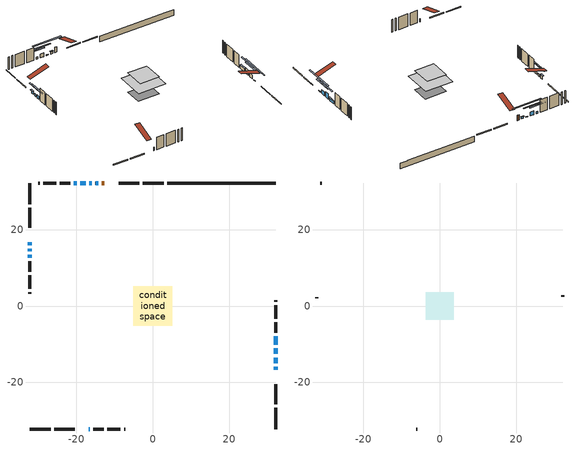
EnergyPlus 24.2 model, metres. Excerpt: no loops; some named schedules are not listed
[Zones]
conditioned space
 floor adiabatic (AdiabaticFloorConstruction): -5.17,-5.17 -5.17,5.17 5.17,5.17 5.17,-5.17 z2.69
 floor foundation (Slab1 construction): -4.02,-3.1 -4.02,3.1 4.02,3.1 4.02,-3.1 z-1.98
 wall outside (RimJoist1 construction): 2.86,32.24 -2.66,32.24 / -32.24,-32.24 -26.72,-32.24 / -32.24,32.24 -32.24,26.72 / 32.24,-32.24 32.24,-26.72 z0.25:0.55
 wall outside (RimJoist2 construction): -3.59,32.24 -8.92,32.24 / -25.79,-32.24 -20.45,-32.24 / -32.24,25.79 -32.24,20.45 / 32.24,-25.79 32.24,-20.45 z0.25:0.55
 wall outside (AdiabaticWallConstruction 1): -12.66,32.24 -13.39,32.24 z0.25:2.28
 wall outside (AdiabaticWallConstruction): -16.72,-32.24 -16.51,-32.24 / -32.24,16.72 -32.24,15.91 / -32.24,13.44 -32.24,12.62 / 32.24,-10.13 32.24,-7.89 z0.25:1.47; -14.32,32.24 -15.01,32.24 / -19.98,32.24 -20.66,32.24 z0.25:1.01; 32.24,-16.72 32.24,-15.96 / -15.93,32.24 -16.7,32.24 z0.25:0.51; 32.24,-15.03 32.24,-13.51 z0.25:1.77; 32.24,-12.58 32.24,-11.05 z0.25:2.33; -17.62,32.24 -19.05,32.24 z0.25:1.67; -32.24,14.98 -32.24,14.37 z0.25:1.17
 wall outside (Wall1 construction): -21.59,32.24 -24.32,32.24 / -15.59,-32.24 -12.86,-32.24 / -32.24,11.7 -32.24,8.97 / 32.24,-6.96 32.24,-4.23 z0.25:5.13
 wall outside (Wall2 construction): -25.25,32.24 -28.72,32.24 / -11.93,-32.24 -8.46,-32.24 / -32.24,8.04 -32.24,4.57 / 32.24,-3.3 32.24,0.17 z0.25:5.13
 wall outside (Wall3 construction): -29.65,32.24 -30.03,32.24 / -7.53,-32.24 -7.15,-32.24 / -32.24,3.64 -32.24,3.26 / 32.24,1.1 32.24,1.48 z0.25:5.13
 wall foundation (FoundationWall1 construction): 3.79,32.24,-1.98 3.79,32.24,0.25 29.4,32.24,0.25 29.4,32.24,0.11 32.24,32.24,0.11 32.24,32.24,-1.98
 window (WindowConstruction 9): -16.72,-32.24 -16.52,-32.24 z0.25:1.47
 window (WindowConstruction 7): -14.32,32.24 -15.01,32.24 z0.25:1.01
 window (WindowConstruction 8): -32.24,16.72 -32.24,15.91 z0.25:1.47
 window (WindowConstruction 10): 32.24,-16.72 32.24,-15.96 z0.25:0.5
 window (WindowConstruction 11): -15.94,32.24 -16.7,32.24 z0.25:0.5
 window (WindowConstruction): 32.24,-15.03 32.24,-13.51 z0.25:1.77
 window (WindowConstruction 1): 32.24,-12.58 32.24,-11.05 z0.25:2.33
 window (WindowConstruction 2): -17.62,32.24 -19.05,32.24 z0.25:1.67
 window (WindowConstruction 3): -19.98,32.24 -20.66,32.24 z0.25:1.01
 window (WindowConstruction 4): -32.24,14.98 -32.24,14.37 z0.25:1.16
 window (WindowConstruction 5): -32.24,13.44 -32.24,12.63 z0.25:1.47
 window (WindowConstruction 6): 32.24,-10.13 32.24,-7.89 z0.25:1.47
 door (Door): -12.66,32.24 -13.39,32.24 z0.25:2.28
 ceiling adiabatic (AdiabaticFloorConstruction): 5.17,-5.17 5.17,5.17 -5.17,5.17 -5.17,-5.17 z2.69
attic - vented
 floor to conditioned space (Floor1 construction Reversed): -3.65,-3.65 -3.65,3.65 3.65,3.65 3.65,-3.65 z5.13
 wall outside (Wall4 construction): -30.96,32.24 -31.31,32.24 / -6.22,-32.24 -5.87,-32.24 / -32.24,2.33 -32.24,1.98 / 32.24,2.41 32.24,2.76 z0.25:5.13
 roof outside (Roof1 construction): -11.73,32.24,5.13 -11.73,25.12,7.5 -9.85,25.12,7.5 -9.85,32.24,5.13; -17.65,-32.24,5.13 -17.65,-25.12,7.5 -19.53,-25.12,7.5 -19.53,-32.24,5.13; -32.24,17.65,5.13 -25.12,17.65,7.5 -25.12,19.53,7.5 -32.24,19.53,5.13; 32.24,-17.65,5.13 25.12,-17.65,7.5 25.12,-19.53,7.5 32.24,-19.53,5.13
shading: -15.21,32.24 -14.12,32.24 -14.12,32.65 -15.21,32.65 z1.21; -32.24,15.71 -32.24,16.92 -32.65,16.92 -32.65,15.71 z1.67; 32.24,-10.88 32.24,-21.8 32.65,-21.8 32.65,-10.88 z5.58; -21.78,32.24 -10.85,32.24 -10.85,32.65 -21.78,32.65 z5.58; 32.24,-10.87 32.24,-17.67 32.65,-17.67 32.65,-10.87 z4.41; 32.24,-8.42 32.24,-15.22 32.65,-15.22 32.65,-8.42 z4.97; -21.69,32.24 -14.99,32.24 -14.99,32.65 -21.69,32.65 z4.31; -23.3,32.24 -17.34,32.24 -17.34,32.65 -23.3,32.65 z3.65; -32.24,11.73 -32.24,17.62 -32.65,17.62 -32.65,11.73 z3.8; -32.24,9.99 -32.24,16.08 -32.65,16.08 -32.65,9.99 z4.11; 32.24,-7.69 32.24,-10.33 32.65,-10.33 32.65,-7.69 z1.67
[Building]
Building 1: Terrain=Suburbs
[Site:Location]
Toronto Intl AP_ON: Latitude {deg}=43.68; Longitude {deg}=-79.63; Time Zone {hr}=-5; Elevation {m}=173; Keep Site Location Information=Yes
[Site:GroundTemperature:Shallow]
4.59119, 2.66285, 2.50842, 3.42352, 7.09712, 10.7536, 13.9236, 15.9317, 16.1023, 14.4691, 11.3799, 7.83558
[Site:WaterMainsTemperature]
Calculation Method=Schedule; Temperature Schedule=mains temperature schedule
[Material] Roughness=Rough; Thermal Absorptance=0.9
Name | Thickness {m} | Conductivity {W/m-K} | Density {kg/m3} | Specific Heat {J/kg-K} | Solar Absorptance | Visible Absorptance
asphalt or fiberglass shingles | 0.00635 | 0.162714 | 1121.4 | 1465.45 | 0.84 | 0.84
ceiling loosefill ins | 0.0846667 | 0.0480833 | 16.02 | 1046.75 | 0.7 | 0.7
ceiling stud and cavity | 0.1397 | 0.422 | 65.682 | 1177.47 | 0.7 | 0.7
concrete 4.0 in. | 0.1016 | 1.803125 | 2242.8 | 837.4 | 0.7 | 0.7
concrete 8.0 in. | 0.2032 | 1.803125 | 2242.8 | 837.4 | 0.7 | 0.7
door material | 0.04445 | 0.327969 | 512.64 | 1214.23 | 0.7 | 0.7
exterior vertical ins | 0.00199794 | 0.029427 | 32.04 | 1214.23 | 0.7 | 0.7
floor covering | 0.0127 | 0.0433444 | 54.468 | 1339.84 | 0.6 | 0.6
floor rigid ins; wall rigid ins | 0.512978 | 0.029427 | 32.04 | 1214.23 | 0.7 | 0.7
floor stud and cavity | 0.1397 | 1.75129 | 37.0049 | 1207.88 | 0.7 | 0.7
furniture material conditioned space 1 | 0.1524 | 0.115458 | 640.8 | 1214.23 | 0.6 | 0.6
gypsum board | 0.0127 | 0.160291 | 801 | 837.4 | 0.6 | 0.6
gypsum board 1 | 0.0127 | 0.160291 | 801 | 837.4 | 0.7 | 0.7
osb sheathing 0.5 in. | 0.0127 | 0.115458 | 512.64 | 1214.23 | 0.7 | 0.7
osb sheathing 0.75 in. | 0.01905 | 0.115458 | 512.64 | 1214.23 | 0.7 | 0.7
osb sheathing 2.0 in. | 0.0508 | 0.115458 | 512.64 | 1214.23 | 0.7 | 0.7
rim joist stud and cavity | 0.0508 | 0.0451784 | 125.044 | 1163.47 | 0.6 | 0.6
rim joist stud and cavity 1 | 0.0508 | 0.0332534 | 125.044 | 1163.47 | 0.6 | 0.6
wall stud and cavity | 0.1397 | 0.0806284 | 139.0536 | 1170.24 | 0.7 | 0.7
wall stud and cavity 1 | 0.1397 | 0.0803833 | 139.0536 | 1170.24 | 0.7 | 0.7
wall stud and cavity 2 | 0.1397 | 0.12206 | 139.0536 | 1170.24 | 0.7 | 0.7
wall stud and cavity 3 | 0.0889 | 6.9971 | 50.32683 | 1063.81 | 0.6 | 0.6
wall stud and cavity 4 | 0.0889 | 0.380278 | 52.3479 | 1209.89 | 0.7 | 0.7
wall stud and cavity 5 | 0.0889 | 0.391764 | 83.0341 | 1211.67 | 0.7 | 0.7
wood siding | 0.0254 | 0.102417 | 544.68 | 1172.36 | 0.84 | 0.84
wood siding 1 | 0.00254 | 0.102417 | 544.68 | 1172.36 | 0.84 | 0.84
wood siding 2; wood siding 3; wood siding 4 | 0.0254 | 0.102417 | 544.68 | 1172.36 | 0.7 | 0.7
[WindowMaterial:SimpleGlazingSystem]
Name | U-Factor {W/m2-K} | Solar Heat Gain Coefficient
WindowMaterial | 2.39839 | 0.64
WindowMaterial 1 | 2.376243 | 0.65
WindowMaterial 2 | 2.410311 | 0.63
WindowMaterial 3 | 2.56418 | 0.57
WindowMaterial 4 | 2.56248 | 0.57
WindowMaterial 5 | 2.4881 | 0.6
WindowMaterial 6 | 2.44779 | 0.62
WindowMaterial 7 | 2.67661 | 0.51
WindowMaterial 8 | 5.408295 | 0.56
[Construction]
AdiabaticFloorConstruction: floor stud and cavity, floor rigid ins, osb sheathing 0.75 in., floor covering
AdiabaticWallConstruction: wood siding 3, wall rigid ins, wall stud and cavity 4, gypsum board
AdiabaticWallConstruction 1: wood siding 4, wall rigid ins, wall stud and cavity 4, gypsum board
Door: door material
Floor1 construction Reversed: gypsum board, ceiling stud and cavity, ceiling loosefill ins
FoundationWall1 construction: concrete 8.0 in., gypsum board 1
furniture construction conditioned space 1: furniture material conditioned space 1
PartitionWallConstruction: gypsum board, wall stud and cavity 5, gypsum board
RimJoist1 construction: wood siding 2, osb sheathing 2.0 in., rim joist stud and cavity
RimJoist2 construction: wood siding 2, osb sheathing 2.0 in., rim joist stud and cavity 1
Roof1 construction: asphalt or fiberglass shingles
Slab1 construction: concrete 4.0 in.
Wall1 construction: wood siding, osb sheathing 0.5 in., wall stud and cavity, gypsum board
Wall2 construction: wood siding, osb sheathing 0.5 in., wall stud and cavity 1, gypsum board
Wall3 construction: wood siding, osb sheathing 0.5 in., wall stud and cavity 2, gypsum board
Wall4 construction: wood siding 1, wall stud and cavity 3
WindowConstruction: WindowMaterial
WindowConstruction 1: WindowMaterial 1
WindowConstruction 10; WindowConstruction 11: WindowMaterial 8
WindowConstruction 2: WindowMaterial 2
WindowConstruction 3; WindowConstruction 7: WindowMaterial 3
WindowConstruction 4: WindowMaterial 4
WindowConstruction 5; WindowConstruction 8: WindowMaterial 5
WindowConstruction 6: WindowMaterial 6
WindowConstruction 9: WindowMaterial 7
[Zone] Multiplier=1; Part of Total Floor Area=Yes
Name | Volume {m3}
attic - vented | 20.5781
conditioned space | 395.4
[Space]
Name | Zone | Volume {m3}
attic - vented 1 | attic - vented | 20.5781
conditioned space 1 | conditioned space | 395.4
[ZoneInfiltration:EffectiveLeakageArea]
infil attic - vented 1: Zone or Space=attic - vented 1; Schedule=Always On Discrete; Effective Air Leakage Area {cm2}=2210.48; Stack Coefficient=0.000504136; Wind Coefficient=1.51703e-05
[ZoneMixing]
whole house fan mix: Zone or Space=attic - vented; Schedule=Always On Continuous; Design Flow Rate Calculation Method=Flow/Zone; Design Flow Rate {m3/s}=0; Source Zone or Space=conditioned space
[SurfaceProperty:ExposedFoundationPerimeter]
Slab1: Exposed Perimeter Calculation Method=TotalExposedPerimeter; Total Exposed Perimeter {m}=28.449
[InternalMass] Zone or ZoneList=conditioned space; Space or SpaceList=conditioned space 1
Name | Construction | Surface Area {m2}
furniture mass conditioned space 1 | furniture construction conditioned space 1 | 62.6162
partition wall mass | PartitionWallConstruction | 156.54
[Lights]
interior lighting: Zone or ZoneList or Space or SpaceList=conditioned space 1; Schedule=interior lighting schedule; Design Level Calculation Method=LightingLevel; Lighting Level {W}=343.2; Return Air Fraction=0; Fraction Radiant=0.6; Fraction Visible=0.2; Fraction Replaceable=1
[People]
occupants: Zone or ZoneList or Space or SpaceList=conditioned space 1; Number of People Schedule=occupants schedule; Number of People Calculation Method=People; Number of People=3; Fraction Radiant=0.314171; Sensible Heat Fraction=0.56303; Activity Level Schedule=occupants activity schedule; Carbon Dioxide Generation Rate {m3/s-W}=0; Enable ASHRAE 55 Comfort Warnings=No; Mean Radiant Temperature Calculation Type=EnclosureAveraged
[ElectricEquipment] Zone or ZoneList or Space or SpaceList=conditioned space 1; Design Level Calculation Method=EquipmentLevel
Name | Schedule | Design Level {W} | Fraction Latent | Fraction Radiant | Fraction Lost
clothes dryer | clothes dryer schedule | 140.772 | 0.015 | 0.081 | 0.85
clothes washer | clothes washer schedule | 32.1985 | 0.03 | 0.162 | 0.7
cooking range | cooking range schedule | 215.147 | 0.08 | 0.432 | 0.2
dishwasher | dishwasher schedule | 66.8632 | 0.3 | 0.18 | 0.4
fridge | fridge schedule | 72.9452 | 0 | 0.6 | 0
mech vent bath fan 0 | mech vent bath fan 0 schedule | 43 | 0 | 0 | 1
mech vent house fan | mech vent house fan schedule | 0 | 0 | 0 | 1
mech vent house fan cfis | mech vent house fan cfis schedule | 0 | 0 | 0 | 0
mech vent range fan 0 | mech vent range fan 0 schedule | 43 | 0 | 0 | 1
misc plug loads | misc plug loads schedule | 494.7 | 0.045 | 0.513 | 0.1
whole house fan | Always On Discrete | 0 | 0 | 0 | 1
[OtherEquipment] Zone or ZoneList or Space or SpaceList=conditioned space 1; Design Level Calculation Method=EquipmentLevel
Name | Fuel Type | Schedule | Design Level {W} | Fraction Latent | Fraction Radiant | Fraction Lost
clothes dryer 1 | Electricity | clothes dryer schedule | 0 | 0.015 | 0.081 | 0.85
cooking range 1 | Electricity | cooking range schedule | 0 | 0.08 | 0.432 | 0.2
general water use latent | None | general water use schedule | 62.594 | 1 | 0 | 0
general water use sensible | None | general water use schedule | -61.6891 | 0 | 0.6 | 0
mech vent house fan latent load | None | Always On Discrete | 0 | 1 | 0 | 0
mech vent house fan sensible load | None | Always On Discrete | 0 | 0 | 0 | 0
water heater energy adjustment1 | NaturalGas | Always On Discrete | 0.01 | 0 | 0 | 1
[ZoneInfiltration:DesignFlowRate] Zone or ZoneList or Space or SpaceList=conditioned space 1; Schedule=Always On Discrete; Design Flow Rate Calculation Method=Flow/Zone; Design Flow Rate {m3/s}=0
infil flow; natural vent flow; whole house fan flow
[Foundation:Kiva]
Foundation Kiva 1: Initial Indoor Air Temperature {C}=18; Wall Height Above Grade {m}=0.249997; Wall Depth Below Slab {m}=0.2032; Custom Block Material Name 1=exterior vertical ins; Custom Block Depth 1 {m}=2.23001; Custom Block X Position 1 {m}=0.2159; Custom Block Z Position 1 {m}=0
[Foundation:Kiva:Settings]
Soil Conductivity {W/m-K}=0.849921; Soil Density {kg/m3}=1842.3; Soil Specific Heat {J/kg-K}=418.7; Ground Solar Absorptivity=0.9; Ground Thermal Absorptivity=0.9; Ground Surface Roughness {m}=0.03; Far-Field Width {m}=40; Deep-Ground Boundary Condition=ZeroFlux; Deep-Ground Depth {m}=40; Minimum Cell Dimension {m}=0.2; Maximum Cell Growth Coefficient=3; Simulation Timestep=Timestep
[Exterior:Lights]
exterior lighting: Schedule=exterior lighting schedule; Design Level {W}=75.6
[Schedule:Constant]
Name | Hourly Value
Always On Continuous; mech vent house fan schedule; mech vent house fan cfis schedule; Always On Discrete | 1
occupants activity schedule | 117.228
fridge schedule | 0
[Schedule:Week:Daily]
interior lighting schedule Week Rule - Jan1-Jan27: interior lighting schedule day, interior lighting schedule day, interior lighting schedule day, interior lighting schedule day, interior lighting schedule day, interior lighting schedule day, interior lighting schedule day, interior lighting schedule default day, interior lighting schedule default day, interior lighting schedule default day, interior lighting schedule default day, interior lighting schedule default day
interior lighting schedule Week Rule - Jan28-Feb3: interior lighting schedule day, interior lighting schedule day, interior lighting schedule day, interior lighting schedule day, interior lighting schedule day 1, interior lighting schedule day 1, interior lighting schedule day 1, interior lighting schedule default day, interior lighting schedule default day, interior lighting schedule default day, interior lighting schedule default day, interior lighting schedule default day
interior lighting schedule Week Rule - Feb4-Feb24: interior lighting schedule day 1, interior lighting schedule day 1, interior lighting schedule day 1, interior lighting schedule day 1, interior lighting schedule day 1, interior lighting schedule day 1, interior lighting schedule day 1, interior lighting schedule default day, interior lighting schedule default day, interior lighting schedule default day, interior lighting schedule default day, interior lighting schedule default day
interior lighting schedule Week Rule - Feb25-Mar3: interior lighting schedule day 1, interior lighting schedule day 1, interior lighting schedule day 1, interior lighting schedule day 1, interior lighting schedule day 2, interior lighting schedule day 2, interior lighting schedule day 2, interior lighting schedule default day, interior lighting schedule default day, interior lighting schedule default day, interior lighting schedule default day, interior lighting schedule default day
interior lighting schedule Week Rule - Mar4-Mar31: interior lighting schedule day 2, interior lighting schedule day 2, interior lighting schedule day 2, interior lighting schedule day 2, interior lighting schedule day 2, interior lighting schedule day 2, interior lighting schedule day 2, interior lighting schedule default day, interior lighting schedule default day, interior lighting schedule default day, interior lighting schedule default day, interior lighting schedule default day
interior lighting schedule Week Rule - Apr1-Apr28: interior lighting schedule day 3, interior lighting schedule day 3, interior lighting schedule day 3, interior lighting schedule day 3, interior lighting schedule day 3, interior lighting schedule day 3, interior lighting schedule day 3, interior lighting schedule default day, interior lighting schedule default day, interior lighting schedule default day, interior lighting schedule default day, interior lighting schedule default day
interior lighting schedule Week Rule - Apr29-May5: interior lighting schedule day 3, interior lighting schedule day 3, interior lighting schedule day 4, interior lighting schedule day 4, interior lighting schedule day 4, interior lighting schedule day 4, interior lighting schedule day 4, interior lighting schedule default day, interior lighting schedule default day, interior lighting schedule default day, interior lighting schedule default day, interior lighting schedule default day
interior lighting schedule Week Rule - May6-May26: interior lighting schedule day 4, interior lighting schedule day 4, interior lighting schedule day 4, interior lighting schedule day 4, interior lighting schedule day 4, interior lighting schedule day 4, interior lighting schedule day 4, interior lighting schedule default day, interior lighting schedule default day, interior lighting schedule default day, interior lighting schedule default day, interior lighting schedule default day
interior lighting schedule Week Rule - May27-Jun2: interior lighting schedule day 4, interior lighting schedule day 4, interior lighting schedule day 4, interior lighting schedule day 4, interior lighting schedule day 4, interior lighting schedule day 5, interior lighting schedule day 5, interior lighting schedule default day, interior lighting schedule default day, interior lighting schedule default day, interior lighting schedule default day, interior lighting schedule default day
interior lighting schedule Week Rule - Jun3-Jun30: interior lighting schedule day 5, interior lighting schedule day 5, interior lighting schedule day 5, interior lighting schedule day 5, interior lighting schedule day 5, interior lighting schedule day 5, interior lighting schedule day 5, interior lighting schedule default day, interior lighting schedule default day, interior lighting schedule default day, interior lighting schedule default day, interior lighting schedule default day
interior lighting schedule Week Rule - Jul1-Jul28: interior lighting schedule day 6, interior lighting schedule day 6, interior lighting schedule day 6, interior lighting schedule day 6, interior lighting schedule day 6, interior lighting schedule day 6, interior lighting schedule day 6, interior lighting schedule default day, interior lighting schedule default day, interior lighting schedule default day, interior lighting schedule default day, interior lighting schedule default day
interior lighting schedule Week Rule - Jul29-Aug4: interior lighting schedule day 6, interior lighting schedule day 6, interior lighting schedule day 6, interior lighting schedule day 7, interior lighting schedule day 7, interior lighting schedule day 7, interior lighting schedule day 7, interior lighting schedule default day, interior lighting schedule default day, interior lighting schedule default day, interior lighting schedule default day, interior lighting schedule default day
interior lighting schedule Week Rule - Aug5-Aug25: interior lighting schedule day 7, interior lighting schedule day 7, interior lighting schedule day 7, interior lighting schedule day 7, interior lighting schedule day 7, interior lighting schedule day 7, interior lighting schedule day 7, interior lighting schedule default day, interior lighting schedule default day, interior lighting schedule default day, interior lighting schedule default day, interior lighting schedule default day
interior lighting schedule Week Rule - Aug26-Sep1: interior lighting schedule day 7, interior lighting schedule day 7, interior lighting schedule day 7, interior lighting schedule day 7, interior lighting schedule day 7, interior lighting schedule day 7, interior lighting schedule day 8, interior lighting schedule default day, interior lighting schedule default day, interior lighting schedule default day, interior lighting schedule default day, interior lighting schedule default day
interior lighting schedule Week Rule - Sep2-Sep29: interior lighting schedule day 8, interior lighting schedule day 8, interior lighting schedule day 8, interior lighting schedule day 8, interior lighting schedule day 8, interior lighting schedule day 8, interior lighting schedule day 8, interior lighting schedule default day, interior lighting schedule default day, interior lighting schedule default day, interior lighting schedule default day, interior lighting schedule default day
interior lighting schedule Week Rule - Sep30-Oct6: interior lighting schedule day 8, interior lighting schedule day 9, interior lighting schedule day 9, interior lighting schedule day 9, interior lighting schedule day 9, interior lighting schedule day 9, interior lighting schedule day 9, interior lighting schedule default day, interior lighting schedule default day, interior lighting schedule default day, interior lighting schedule default day, interior lighting schedule default day
interior lighting schedule Week Rule - Oct7-Oct27: interior lighting schedule day 9, interior lighting schedule day 9, interior lighting schedule day 9, interior lighting schedule day 9, interior lighting schedule day 9, interior lighting schedule day 9, interior lighting schedule day 9, interior lighting schedule default day, interior lighting schedule default day, interior lighting schedule default day, interior lighting schedule default day, interior lighting schedule default day
interior lighting schedule Week Rule - Oct28-Nov3: interior lighting schedule day 9, interior lighting schedule day 9, interior lighting schedule day 9, interior lighting schedule day 9, interior lighting schedule day 10, interior lighting schedule day 10, interior lighting schedule day 10, interior lighting schedule default day, interior lighting schedule default day, interior lighting schedule default day, interior lighting schedule default day, interior lighting schedule default day
interior lighting schedule Week Rule - Nov4-Nov24: interior lighting schedule day 10, interior lighting schedule day 10, interior lighting schedule day 10, interior lighting schedule day 10, interior lighting schedule day 10, interior lighting schedule day 10, interior lighting schedule day 10, interior lighting schedule default day, interior lighting schedule default day, interior lighting schedule default day, interior lighting schedule default day, interior lighting schedule default day
interior lighting schedule Week Rule - Nov25-Dec1: interior lighting schedule day 10, interior lighting schedule day 10, interior lighting schedule day 10, interior lighting schedule day 10, interior lighting schedule day 10, interior lighting schedule day 10, interior lighting schedule day 11, interior lighting schedule default day, interior lighting schedule default day, interior lighting schedule default day, interior lighting schedule default day, interior lighting schedule default day
interior lighting schedule Week Rule - Dec2-Dec31: interior lighting schedule day 11, interior lighting schedule day 11, interior lighting schedule day 11, interior lighting schedule day 11, interior lighting schedule day 11, interior lighting schedule day 11, interior lighting schedule day 11, interior lighting schedule default day, interior lighting schedule default day, interior lighting schedule default day, interior lighting schedule default day, interior lighting schedule default day
occupants schedule Week Rule - Jan1-Dec31: occupants schedule day, occupants schedule day, occupants schedule day, occupants schedule day, occupants schedule day, occupants schedule day, occupants schedule day, occupants schedule default day, occupants schedule default day, occupants schedule default day, occupants schedule default day, occupants schedule default day
clothes dryer schedule Week Rule - Jan1-Dec31: clothes dryer schedule day, clothes dryer schedule day, clothes dryer schedule day, clothes dryer schedule day, clothes dryer schedule day, clothes dryer schedule day, clothes dryer schedule day, clothes dryer schedule default day, clothes dryer schedule default day, clothes dryer schedule default day, clothes dryer schedule default day, clothes dryer schedule default day
clothes washer schedule Week Rule - Jan1-Dec31: clothes washer schedule day, clothes washer schedule day, clothes washer schedule day, clothes washer schedule day, clothes washer schedule day, clothes washer schedule day, clothes washer schedule day, clothes washer schedule default day, clothes washer schedule default day, clothes washer schedule default day, clothes washer schedule default day, clothes washer schedule default day
cooking range schedule Week Rule - Jan1-Dec31: cooking range schedule day, cooking range schedule day, cooking range schedule day, cooking range schedule day, cooking range schedule day, cooking range schedule day, cooking range schedule day, cooking range schedule default day, cooking range schedule default day, cooking range schedule default day, cooking range schedule default day, cooking range schedule default day
dishwasher schedule Week Rule - Jan1-Dec31: dishwasher schedule day, dishwasher schedule day, dishwasher schedule day, dishwasher schedule day, dishwasher schedule day, dishwasher schedule day, dishwasher schedule day, dishwasher schedule default day, dishwasher schedule default day, dishwasher schedule default day, dishwasher schedule default day, dishwasher schedule default day
mech vent bath fan 0 schedule Week Rule - Jan1-Dec31: mech vent bath fan 0 schedule day, mech vent bath fan 0 schedule day, mech vent bath fan 0 schedule day, mech vent bath fan 0 schedule day, mech vent bath fan 0 schedule day, mech vent bath fan 0 schedule day, mech vent bath fan 0 schedule day, mech vent bath fan 0 schedule default day, mech vent bath fan 0 schedule default day, mech vent bath fan 0 schedule default day, mech vent bath fan 0 schedule default day, mech vent bath fan 0 schedule default day
mech vent range fan 0 schedule Week Rule - Jan1-Dec31: mech vent range fan 0 schedule day, mech vent range fan 0 schedule day, mech vent range fan 0 schedule day, mech vent range fan 0 schedule day, mech vent range fan 0 schedule day, mech vent range fan 0 schedule day, mech vent range fan 0 schedule day, mech vent range fan 0 schedule default day, mech vent range fan 0 schedule default day, mech vent range fan 0 schedule default day, mech vent range fan 0 schedule default day, mech vent range fan 0 schedule default day
misc plug loads schedule Week Rule - Jan1-Dec31: misc plug loads schedule day, misc plug loads schedule day, misc plug loads schedule day, misc plug loads schedule day, misc plug loads schedule day, misc plug loads schedule day, misc plug loads schedule day, misc plug loads schedule default day, misc plug loads schedule default day, misc plug loads schedule default day, misc plug loads schedule default day, misc plug loads schedule default day
general water use schedule Week Rule - Jan1-Dec31: general water use schedule day, general water use schedule day, general water use schedule day, general water use schedule day, general water use schedule day, general water use schedule day, general water use schedule day, general water use schedule default day, general water use schedule default day, general water use schedule default day, general water use schedule default day, general water use schedule default day
exterior lighting schedule Week Rule - Jan1-Jan27: exterior lighting schedule day, exterior lighting schedule day, exterior lighting schedule day, exterior lighting schedule day, exterior lighting schedule day, exterior lighting schedule day, exterior lighting schedule day, exterior lighting schedule default day, exterior lighting schedule default day, exterior lighting schedule default day, exterior lighting schedule default day, exterior lighting schedule default day
exterior lighting schedule Week Rule - Jan28-Feb3: exterior lighting schedule day, exterior lighting schedule day, exterior lighting schedule day, exterior lighting schedule day, exterior lighting schedule day 1, exterior lighting schedule day 1, exterior lighting schedule day 1, exterior lighting schedule default day, exterior lighting schedule default day, exterior lighting schedule default day, exterior lighting schedule default day, exterior lighting schedule default day
exterior lighting schedule Week Rule - Feb4-Feb24: exterior lighting schedule day 1, exterior lighting schedule day 1, exterior lighting schedule day 1, exterior lighting schedule day 1, exterior lighting schedule day 1, exterior lighting schedule day 1, exterior lighting schedule day 1, exterior lighting schedule default day, exterior lighting schedule default day, exterior lighting schedule default day, exterior lighting schedule default day, exterior lighting schedule default day
exterior lighting schedule Week Rule - Feb25-Mar3: exterior lighting schedule day 1, exterior lighting schedule day 1, exterior lighting schedule day 1, exterior lighting schedule day 1, exterior lighting schedule day 2, exterior lighting schedule day 2, exterior lighting schedule day 2, exterior lighting schedule default day, exterior lighting schedule default day, exterior lighting schedule default day, exterior lighting schedule default day, exterior lighting schedule default day
exterior lighting schedule Week Rule - Mar4-Mar31: exterior lighting schedule day 2, exterior lighting schedule day 2, exterior lighting schedule day 2, exterior lighting schedule day 2, exterior lighting schedule day 2, exterior lighting schedule day 2, exterior lighting schedule day 2, exterior lighting schedule default day, exterior lighting schedule default day, exterior lighting schedule default day, exterior lighting schedule default day, exterior lighting schedule default day
exterior lighting schedule Week Rule - Apr1-Apr28: exterior lighting schedule day 3, exterior lighting schedule day 3, exterior lighting schedule day 3, exterior lighting schedule day 3, exterior lighting schedule day 3, exterior lighting schedule day 3, exterior lighting schedule day 3, exterior lighting schedule default day, exterior lighting schedule default day, exterior lighting schedule default day, exterior lighting schedule default day, exterior lighting schedule default day
exterior lighting schedule Week Rule - Apr29-May5: exterior lighting schedule day 3, exterior lighting schedule day 3, exterior lighting schedule day 4, exterior lighting schedule day 4, exterior lighting schedule day 4, exterior lighting schedule day 4, exterior lighting schedule day 4, exterior lighting schedule default day, exterior lighting schedule default day, exterior lighting schedule default day, exterior lighting schedule default day, exterior lighting schedule default day
exterior lighting schedule Week Rule - May6-May26: exterior lighting schedule day 4, exterior lighting schedule day 4, exterior lighting schedule day 4, exterior lighting schedule day 4, exterior lighting schedule day 4, exterior lighting schedule day 4, exterior lighting schedule day 4, exterior lighting schedule default day, exterior lighting schedule default day, exterior lighting schedule default day, exterior lighting schedule default day, exterior lighting schedule default day
exterior lighting schedule Week Rule - May27-Jun2: exterior lighting schedule day 4, exterior lighting schedule day 4, exterior lighting schedule day 4, exterior lighting schedule day 4, exterior lighting schedule day 4, exterior lighting schedule day 5, exterior lighting schedule day 5, exterior lighting schedule default day, exterior lighting schedule default day, exterior lighting schedule default day, exterior lighting schedule default day, exterior lighting schedule default day
exterior lighting schedule Week Rule - Jun3-Jun30: exterior lighting schedule day 5, exterior lighting schedule day 5, exterior lighting schedule day 5, exterior lighting schedule day 5, exterior lighting schedule day 5, exterior lighting schedule day 5, exterior lighting schedule day 5, exterior lighting schedule default day, exterior lighting schedule default day, exterior lighting schedule default day, exterior lighting schedule default day, exterior lighting schedule default day
exterior lighting schedule Week Rule - Jul1-Jul28: exterior lighting schedule day 6, exterior lighting schedule day 6, exterior lighting schedule day 6, exterior lighting schedule day 6, exterior lighting schedule day 6, exterior lighting schedule day 6, exterior lighting schedule day 6, exterior lighting schedule default day, exterior lighting schedule default day, exterior lighting schedule default day, exterior lighting schedule default day, exterior lighting schedule default day
exterior lighting schedule Week Rule - Jul29-Aug4: exterior lighting schedule day 6, exterior lighting schedule day 6, exterior lighting schedule day 6, exterior lighting schedule day 7, exterior lighting schedule day 7, exterior lighting schedule day 7, exterior lighting schedule day 7, exterior lighting schedule default day, exterior lighting schedule default day, exterior lighting schedule default day, exterior lighting schedule default day, exterior lighting schedule default day
exterior lighting schedule Week Rule - Aug5-Aug25: exterior lighting schedule day 7, exterior lighting schedule day 7, exterior lighting schedule day 7, exterior lighting schedule day 7, exterior lighting schedule day 7, exterior lighting schedule day 7, exterior lighting schedule day 7, exterior lighting schedule default day, exterior lighting schedule default day, exterior lighting schedule default day, exterior lighting schedule default day, exterior lighting schedule default day
exterior lighting schedule Week Rule - Aug26-Sep1: exterior lighting schedule day 7, exterior lighting schedule day 7, exterior lighting schedule day 7, exterior lighting schedule day 7, exterior lighting schedule day 7, exterior lighting schedule day 7, exterior lighting schedule day 8, exterior lighting schedule default day, exterior lighting schedule default day, exterior lighting schedule default day, exterior lighting schedule default day, exterior lighting schedule default day
exterior lighting schedule Week Rule - Sep2-Sep29: exterior lighting schedule day 8, exterior lighting schedule day 8, exterior lighting schedule day 8, exterior lighting schedule day 8, exterior lighting schedule day 8, exterior lighting schedule day 8, exterior lighting schedule day 8, exterior lighting schedule default day, exterior lighting schedule default day, exterior lighting schedule default day, exterior lighting schedule default day, exterior lighting schedule default day
exterior lighting schedule Week Rule - Sep30-Oct6: exterior lighting schedule day 8, exterior lighting schedule day 9, exterior lighting schedule day 9, exterior lighting schedule day 9, exterior lighting schedule day 9, exterior lighting schedule day 9, exterior lighting schedule day 9, exterior lighting schedule default day, exterior lighting schedule default day, exterior lighting schedule default day, exterior lighting schedule default day, exterior lighting schedule default day
exterior lighting schedule Week Rule - Oct7-Oct27: exterior lighting schedule day 9, exterior lighting schedule day 9, exterior lighting schedule day 9, exterior lighting schedule day 9, exterior lighting schedule day 9, exterior lighting schedule day 9, exterior lighting schedule day 9, exterior lighting schedule default day, exterior lighting schedule default day, exterior lighting schedule default day, exterior lighting schedule default day, exterior lighting schedule default day
exterior lighting schedule Week Rule - Oct28-Nov3: exterior lighting schedule day 9, exterior lighting schedule day 9, exterior lighting schedule day 9, exterior lighting schedule day 9, exterior lighting schedule day 10, exterior lighting schedule day 10, exterior lighting schedule day 10, exterior lighting schedule default day, exterior lighting schedule default day, exterior lighting schedule default day, exterior lighting schedule default day, exterior lighting schedule default day
[Schedule:Year]
interior lighting schedule: interior lighting schedule Week Rule - Jan1-Jan27, 1, 1, 1, 27, interior lighting schedule Week Rule - Jan28-Feb3, 1, 28, 2, 3, interior lighting schedule Week Rule - Feb4-Feb24, 2, 4, 2, 24, interior lighting schedule Week Rule - Feb25-Mar3, 2, 25, 3, 3, interior lighting schedule Week Rule - Mar4-Mar31, 3, 4, 3, 31, interior lighting schedule Week Rule - Apr1-Apr28, 4, 1, 4, 28, interior lighting schedule Week Rule - Apr29-May5, 4, 29, 5, 5, interior lighting schedule Week Rule - May6-May26, 5, 6, 5, 26, interior lighting schedule Week Rule - May27-Jun2, 5, 27, 6, 2, interior lighting schedule Week Rule - Jun3-Jun30, 6, 3, 6, 30, interior lighting schedule Week Rule - Jul1-Jul28, 7, 1, 7, 28, interior lighting schedule Week Rule - Jul29-Aug4, 7, 29, 8, 4, interior lighting schedule Week Rule - Aug5-Aug25, 8, 5, 8, 25, interior lighting schedule Week Rule - Aug26-Sep1, 8, 26, 9, 1, interior lighting schedule Week Rule - Sep2-Sep29, 9, 2, 9, 29, interior lighting schedule Week Rule - Sep30-Oct6, 9, 30, 10, 6, interior lighting schedule Week Rule - Oct7-Oct27, 10, 7, 10, 27, interior lighting schedule Week Rule - Oct28-Nov3, 10, 28, 11, 3, interior lighting schedule Week Rule - Nov4-Nov24, 11, 4, 11, 24, interior lighting schedule Week Rule - Nov25-Dec1, 11, 25, 12, 1, interior lighting schedule Week Rule - Dec2-Dec31, 12, 2, 12, 31
occupants schedule: occupants schedule Week Rule - Jan1-Dec31, 1, 1, 12, 31
clothes dryer schedule: clothes dryer schedule Week Rule - Jan1-Dec31, 1, 1, 12, 31
clothes washer schedule: clothes washer schedule Week Rule - Jan1-Dec31, 1, 1, 12, 31
cooking range schedule: cooking range schedule Week Rule - Jan1-Dec31, 1, 1, 12, 31
dishwasher schedule: dishwasher schedule Week Rule - Jan1-Dec31, 1, 1, 12, 31
mech vent bath fan 0 schedule: mech vent bath fan 0 schedule Week Rule - Jan1-Dec31, 1, 1, 12, 31
mech vent range fan 0 schedule: mech vent range fan 0 schedule Week Rule - Jan1-Dec31, 1, 1, 12, 31
misc plug loads schedule: misc plug loads schedule Week Rule - Jan1-Dec31, 1, 1, 12, 31
general water use schedule: general water use schedule Week Rule - Jan1-Dec31, 1, 1, 12, 31
exterior lighting schedule: exterior lighting schedule Week Rule - Jan1-Jan27, 1, 1, 1, 27, exterior lighting schedule Week Rule - Jan28-Feb3, 1, 28, 2, 3, exterior lighting schedule Week Rule - Feb4-Feb24, 2, 4, 2, 24, exterior lighting schedule Week Rule - Feb25-Mar3, 2, 25, 3, 3, exterior lighting schedule Week Rule - Mar4-Mar31, 3, 4, 3, 31, exterior lighting schedule Week Rule - Apr1-Apr28, 4, 1, 4, 28, exterior lighting schedule Week Rule - Apr29-May5, 4, 29, 5, 5, exterior lighting schedule Week Rule - May6-May26, 5, 6, 5, 26, exterior lighting schedule Week Rule - May27-Jun2, 5, 27, 6, 2, exterior lighting schedule Week Rule - Jun3-Jun30, 6, 3, 6, 30, exterior lighting schedule Week Rule - Jul1-Jul28, 7, 1, 7, 28, exterior lighting schedule Week Rule - Jul29-Aug4, 7, 29, 8, 4, exterior lighting schedule Week Rule - Aug5-Aug25, 8, 5, 8, 25, exterior lighting schedule Week Rule - Aug26-Sep1, 8, 26, 9, 1, exterior lighting schedule Week Rule - Sep2-Sep29, 9, 2, 9, 29, exterior lighting schedule Week Rule - Sep30-Oct6, 9, 30, 10, 6, exterior lighting schedule Week Rule - Oct7-Oct27, 10, 7, 10, 27, exterior lighting schedule Week Rule - Oct28-Nov3, 10, 28, 11, 3, exterior lighting schedule Week Rule - Nov4-Nov24, 11, 4, 11, 24, exterior lighting schedule Week Rule - Nov25-Dec1, 11, 25, 12, 1, exterior lighting schedule Week Rule - Dec2-Dec31, 12, 2, 12, 31
[Schedule:Compact]
mains temperature schedule: Through: 01/01, For: AllDays, Until: 24:00, 8.43722, Through: 01/02, For: AllDays, Until: 24:00, 8.37111, Through: 01/03, For: AllDays, Until: 24:00, 8.30611, Through: 01/04, For: AllDays, Until: 24:00, 8.24222, Through: 01/05, For: AllDays, Until: 24:00, 8.17944, Through: 01/06, For: AllDays, Until: 24:00, 8.11833, Through: 01/07, For: AllDays, Until: 24:00, 8.05833, Through: 01/08, For: AllDays, Until: 24:00, 7.99944, Through: 01/09, For: AllDays, Until: 24:00, 7.94222, Through: 01/10, For: AllDays, Until: 24:00, 7.88611, Through: 01/11, For: AllDays, Until: 24:00, 7.83167, Through: 01/12, For: AllDays, Until: 24:00, 7.77833, Through: 01/13, For: AllDays, Until: 24:00, 7.72611, Through: 01/14, For: AllDays, Until: 24:00, 7.67556, Through: 01/15, For: AllDays, Until: 24:00, 7.62667, Through: 01/16, For: AllDays, Until: 24:00, 7.57889, Through: 01/17, For: AllDays, Until: 24:00, 7.53278, Through: 01/18, For: AllDays, Until: 24:00, 7.48778, Through: 01/19, For: AllDays, Until: 24:00, 7.44444, Through: 01/20, For: AllDays, Until: 24:00, 7.40278, Through: 01/21, For: AllDays, Until: 24:00, 7.36278, Through: 01/22, For: AllDays, Until: 24:00, 7.32389, Through: 01/23, For: AllDays, Until: 24:00, 7.28667, Through: 01/24, For: AllDays, Until: 24:00, 7.25056, Through: 01/25, For: AllDays, Until: 24:00, 7.21667, Through: 01/26, For: AllDays, Until: 24:00, 7.18389, Through: 01/27, For: AllDays, Until: 24:00, 7.15278, Through: 01/28, For: AllDays, Until: 24:00, 7.12333, Through: 01/29, For: AllDays, Until: 24:00, 7.09556, Through: 01/30, For: AllDays, Until: 24:00, 7.06944, Through: 01/31, For: AllDays, Until: 24:00, 7.04444, Through: 02/01, For: AllDays, Until: 24:00, 7.02167, Through: 02/02, For: AllDays, Until: 24:00, 7, Through: 02/03, For: AllDays, Until: 24:00, 6.98, Through: 02/04, For: AllDays, Until: 24:00, 6.96222, Through: 02/05, For: AllDays, Until: 24:00, 6.94556, Through: 02/06, For: AllDays, Until: 24:00, 6.93056, Through: 02/07, For: AllDays, Until: 24:00, 6.91722, Through: 02/08, For: AllDays, Until: 24:00, 6.90556, Through: 02/09, For: AllDays, Until: 24:00, 6.89556, Through: 02/10, For: AllDays, Until: 24:00, 6.88722, Through: 02/11, For: AllDays, Until: 24:00, 6.88056, Through: 02/12, For: AllDays, Until: 24:00, 6.875, Through: 02/13, For: AllDays, Until: 24:00, 6.87167, Through: 02/14, For: AllDays, Until: 24:00, 6.87, Through: 02/15, For: AllDays, Until: 24:00, 6.87, Through: 02/16, For: AllDays, Until: 24:00, 6.87167, Through: 02/17, For: AllDays, Until: 24:00, 6.875, Through: 02/18, For: AllDays, Until: 24:00, 6.88, Through: 02/19, For: AllDays, Until: 24:00, 6.88611, Through: 02/20, For: AllDays, Until: 24:00, 6.89444, Through: 02/21, For: AllDays, Until: 24:00, 6.90444, Through: 02/22, For: AllDays, Until: 24:00, 6.91611, Through: 02/23, For: AllDays, Until: 24:00, 6.92889, Through: 02/24, For: AllDays, Until: 24:00, 6.94389, Through: 02/25, For: AllDays, Until: 24:00, 6.96056, Through: 02/26, For: AllDays, Until: 24:00, 6.97833, Through: 02/27, For: AllDays, Until: 24:00, 6.99833, Through: 02/28, For: AllDays, Until: 24:00, 7.01944, Through: 03/01, For: AllDays, Until: 24:00, 7.04222, Through: 03/02, For: AllDays, Until: 24:00, 7.06667, Through: 03/03, For: AllDays, Until: 24:00, 7.09278, Through: 03/04, For: AllDays, Until: 24:00, 7.12056, Through: 03/05, For: AllDays, Until: 24:00, 7.15, Through: 03/06, For: AllDays, Until: 24:00, 7.18111, Through: 03/07, For: AllDays, Until: 24:00, 7.21333, Through: 03/08, For: AllDays, Until: 24:00, 7.24722, Through: 03/09, For: AllDays, Until: 24:00, 7.28278, Through: 03/10, For: AllDays, Until: 24:00, 7.32, Through: 03/11, For: AllDays, Until: 24:00, 7.35889, Through: 03/12, For: AllDays, Until: 24:00, 7.39889, Through: 03/13, For: AllDays, Until: 24:00, 7.44056, Through: 03/14, For: AllDays, Until: 24:00, 7.48389, Through: 03/15, For: AllDays, Until: 24:00, 7.52833, Through: 03/16, For: AllDays, Until: 24:00, 7.57444, Through: 03/17, For: AllDays, Until: 24:00, 7.62222, Through: 03/18, For: AllDays, Until: 24:00, 7.67111, Through: 03/19, For: AllDays, Until: 24:00, 7.72111, Through: 03/20, For: AllDays, Until: 24:00, 7.77333, Through: 03/21, For: AllDays, Until: 24:00, 7.82611, Through: 03/22, For: AllDays, Until: 24:00, 7.88111, Through: 03/23, For: AllDays, Until: 24:00, 7.93667, Through: 03/24, For: AllDays, Until: 24:00, 7.99389, Through: 03/25, For: AllDays, Until: 24:00, 8.05278, Through: 03/26, For: AllDays, Until: 24:00, 8.11278, Through: 03/27, For: AllDays, Until: 24:00, 8.17389, Through: 03/28, For: AllDays, Until: 24:00, 8.23611, Through: 03/29, For: AllDays, Until: 24:00, 8.3, Through: 03/30, For: AllDays, Until: 24:00, 8.365, Through: 03/31, For: AllDays, Until: 24:00, 8.43111, Through: 04/01, For: AllDays, Until: 24:00, 8.49833, Through: 04/02, For: AllDays, Until: 24:00, 8.56722, Through: 04/03, For: AllDays, Until: 24:00, 8.63667, Through: 04/04, For: AllDays, Until: 24:00, 8.70778, Through: 04/05, For: AllDays, Until: 24:00, 8.77944, Through: 04/06, For: AllDays, Until: 24:00, 8.85278, Through: 04/07, For: AllDays, Until: 24:00, 8.92667, Through: 04/08, For: AllDays, Until: 24:00, 9.00222, Through: 04/09, For: AllDays, Until: 24:00, 9.07833, Through: 04/10, For: AllDays, Until: 24:00, 9.15556, Through: 04/11, For: AllDays, Until: 24:00, 9.23389, Through: 04/12, For: AllDays, Until: 24:00, 9.31278, Through: 04/13, For: AllDays, Until: 24:00, 9.39278, Through: 04/14, For: AllDays, Until: 24:00, 9.47389, Through: 04/15, For: AllDays, Until: 24:00, 9.55611, Through: 04/16, For: AllDays, Until: 24:00, 9.63833, Through: 04/17, For: AllDays, Until: 24:00, 9.72222, Through: 04/18, For: AllDays, Until: 24:00, 9.80667, Through: 04/19, For: AllDays, Until: 24:00, 9.89167, Through: 04/20, For: AllDays, Until: 24:00, 9.97778, Through: 04/21, For: AllDays, Until: 24:00, 10.0644, Through: 04/22, For: AllDays, Until: 24:00, 10.1517, Through: 04/23, For: AllDays, Until: 24:00, 10.24, Through: 04/24, For: AllDays, Until: 24:00, 10.3289, Through: 04/25, For: AllDays, Until: 24:00, 10.4183, Through: 04/26, For: AllDays, Until: 24:00, 10.5083, Through: 04/27, For: AllDays, Until: 24:00, 10.5989, Through: 04/28, For: AllDays, Until: 24:00, 10.69, Through: 04/29, For: AllDays, Until: 24:00, 10.7817, Through: 04/30, For: AllDays, Until: 24:00, 10.8739, Through: 05/01, For: AllDays, Until: 24:00, 10.9667, Through: 05/02, For: AllDays, Until: 24:00, 11.0594, Through: 05/03, For: AllDays, Until: 24:00, 11.1533, Through: 05/04, For: AllDays, Until: 24:00, 11.2472, Through: 05/05, For: AllDays, Until: 24:00, 11.3411, Through: 05/06, For: AllDays, Until: 24:00, 11.4361, Through: 05/07, For: AllDays, Until: 24:00, 11.5306, Through: 05/08, For: AllDays, Until: 24:00, 11.6261, Through: 05/09, For: AllDays, Until: 24:00, 11.7217, Through: 05/10, For: AllDays, Until: 24:00, 11.8172, Through: 05/11, For: AllDays, Until: 24:00, 11.9128, Through: 05/12, For: AllDays, Until: 24:00, 12.0089, Through: 05/13, For: AllDays, Until: 24:00, 12.105, Through: 05/14, For: AllDays, Until: 24:00, 12.2017, Through: 05/15, For: AllDays, Until: 24:00, 12.2978, Through: 05/16, For: AllDays, Until: 24:00, 12.3944, Through: 05/17, For: AllDays, Until: 24:00, 12.4906, Through: 05/18, For: AllDays, Until: 24:00, 12.5872, Through: 05/19, For: AllDays, Until: 24:00, 12.6833, Through: 05/20, For: AllDays, Until: 24:00, 12.78, Through: 05/21, For: AllDays, Until: 24:00, 12.8761, Through: 05/22, For: AllDays, Until: 24:00, 12.9722, Through: 05/23, For: AllDays, Until: 24:00, 13.0683, Through: 05/24, For: AllDays, Until: 24:00, 13.1639, Through: 05/25, For: AllDays, Until: 24:00, 13.2594, Through: 05/26, For: AllDays, Until: 24:00, 13.355, Through: 05/27, For: AllDays, Until: 24:00, 13.45, Through: 05/28, For: AllDays, Until: 24:00, 13.545, Through: 05/29, For: AllDays, Until: 24:00, 13.6394, Through: 05/30, For: AllDays, Until: 24:00, 13.7333, Through: 05/31, For: AllDays, Until: 24:00, 13.8272, Through: 06/01, For: AllDays, Until: 24:00, 13.9206, Through: 06/02, For: AllDays, Until: 24:00, 14.0139, Through: 06/03, For: AllDays, Until: 24:00, 14.1061, Through: 06/04, For: AllDays, Until: 24:00, 14.1983, Through: 06/05, For: AllDays, Until: 24:00, 14.2894, Through: 06/06, For: AllDays, Until: 24:00, 14.3806, Through: 06/07, For: AllDays, Until: 24:00, 14.4711, Through: 06/08, For: AllDays, Until: 24:00, 14.5606, Through: 06/09, For: AllDays, Until: 24:00, 14.65, Through: 06/10, For: AllDays, Until: 24:00, 14.7383, Through: 06/11, For: AllDays, Until: 24:00, 14.8267, Through: 06/12, For: AllDays, Until: 24:00, 14.9133, Through: 06/13, For: AllDays, Until: 24:00, 15, Through: 06/14, For: AllDays, Until: 24:00, 15.0856, Through: 06/15, For: AllDays, Until: 24:00, 15.1706, Through: 06/16, For: AllDays, Until: 24:00, 15.255, Through: 06/17, For: AllDays, Until: 24:00, 15.3383, Through: 06/18, For: AllDays, Until: 24:00, 15.4206, Through: 06/19, For: AllDays, Until: 24:00, 15.5022, Through: 06/20, For: AllDays, Until: 24:00, 15.5828, Through: 06/21, For: AllDays, Until: 24:00, 15.6628, Through: 06/22, For: AllDays, Until: 24:00, 15.7417, Through: 06/23, For: AllDays, Until: 24:00, 15.8194, Through: 06/24, For: AllDays, Until: 24:00, 15.8961, Through: 06/25, For: AllDays, Until: 24:00, 15.9722, Through: 06/26, For: AllDays, Until: 24:00, 16.0467, Through: 06/27, For: AllDays, Until: 24:00, 16.1206, Through: 06/28, For: AllDays, Until: 24:00, 16.1933, Through: 06/29, For: AllDays, Until: 24:00, 16.265, Through: 06/30, For: AllDays, Until: 24:00, 16.3356, Through: 07/01, For: AllDays, Until: 24:00, 16.4044, Through: 07/02, For: AllDays, Until: 24:00, 16.4728, Through: 07/03, For: AllDays, Until: 24:00, 16.54, Through: 07/04, For: AllDays, Until: 24:00, 16.6056, Through: 07/05, For: AllDays, Until: 24:00, 16.67, Through: 07/06, For: AllDays, Until: 24:00, 16.7333, Through: 07/07, For: AllDays, Until: 24:00, 16.7956, Through: 07/08, For: AllDays, Until: 24:00, 16.8561, Through: 07/09, For: AllDays, Until: 24:00, 16.9156, Through: 07/10, For: AllDays, Until: 24:00, 16.9739, Through: 07/11, For: AllDays, Until: 24:00, 17.0306, Through: 07/12, For: AllDays, Until: 24:00, 17.0861, Through: 07/13, For: AllDays, Until: 24:00, 17.14, Through: 07/14, For: AllDays, Until: 24:00, 17.1928, Through: 07/15, For: AllDays, Until: 24:00, 17.2439, Through: 07/16, For: AllDays, Until: 24:00, 17.2939, Through: 07/17, For: AllDays, Until: 24:00, 17.3422, Through: 07/18, For: AllDays, Until: 24:00, 17.3894, Through: 07/19, For: AllDays, Until: 24:00, 17.435, Through: 07/20, For: AllDays, Until: 24:00, 17.4794, Through: 07/21, For: AllDays, Until: 24:00, 17.5217, Through: 07/22, For: AllDays, Until: 24:00, 17.5628, Through: 07/23, For: AllDays, Until: 24:00, 17.6028, Through: 07/24, For: AllDays, Until: 24:00, 17.6406, Through: 07/25, For: AllDays, Until: 24:00, 17.6772, Through: 07/26, For: AllDays, Until: 24:00, 17.7122, Through: 07/27, For: AllDays, Until: 24:00, 17.7456, Through: 07/28, For: AllDays, Until: 24:00, 17.7778, Through: 07/29, For: AllDays, Until: 24:00, 17.8078, Through: 07/30, For: AllDays, Until: 24:00, 17.8367, Through: 07/31, For: AllDays, Until: 24:00, 17.8639, Through: 08/01, For: AllDays, Until: 24:00, 17.8894, Through: 08/02, For: AllDays, Until: 24:00, 17.9133, Through: 08/03, For: AllDays, Until: 24:00, 17.9361, Through: 08/04, For: AllDays, Until: 24:00, 17.9567, Through: 08/05, For: AllDays, Until: 24:00, 17.9756, Through: 08/06, For: AllDays, Until: 24:00, 17.9933, Through: 08/07, For: AllDays, Until: 24:00, 18.0089, Through: 08/08, For: AllDays, Until: 24:00, 18.0233, Through: 08/09, For: AllDays, Until: 24:00, 18.0361, Through: 08/10, For: AllDays, Until: 24:00, 18.0467, Through: 08/11, For: AllDays, Until: 24:00, 18.0561, Through: 08/12, For: AllDays, Until: 24:00, 18.0639, Through: 08/13, For: AllDays, Until: 24:00, 18.07, Through: 08/14, For: AllDays, Until: 24:00, 18.0739, Through: 08/15, For: AllDays, Until: 24:00, 18.0767, Through: 08/16, For: AllDays, Until: 24:00, 18.0778, Through: 08/17, For: AllDays, Until: 24:00, 18.0772, Through: 08/18, For: AllDays, Until: 24:00, 18.075, Through: 08/19, For: AllDays, Until: 24:00, 18.0706, Through: 08/20, For: AllDays, Until: 24:00, 18.065, Through: 08/21, For: AllDays, Until: 24:00, 18.0578, Through: 08/22, For: AllDays, Until: 24:00, 18.0489, Through: 08/23, For: AllDays, Until: 24:00, 18.0383, Through: 08/24, For: AllDays, Until: 24:00, 18.0261, Through: 08/25, For: AllDays, Until: 24:00, 18.0122, Through: 08/26, For: AllDays, Until: 24:00, 17.9967, Through: 08/27, For: AllDays, Until: 24:00, 17.9794, Through: 08/28, For: AllDays, Until: 24:00, 17.9606, Through: 08/29, For: AllDays, Until: 24:00, 17.9406, Through: 08/30, For: AllDays, Until: 24:00, 17.9183, Through: 08/31, For: AllDays, Until: 24:00, 17.8944, Through: 09/01, For: AllDays, Until: 24:00, 17.8694, Through: 09/02, For: AllDays, Until: 24:00, 17.8428, Through: 09/03, For: AllDays, Until: 24:00, 17.8139, Through: 09/04, For: AllDays, Until: 24:00, 17.7839, Through: 09/05, For: AllDays, Until: 24:00, 17.7522, Through: 09/06, For: AllDays, Until: 24:00, 17.7194, Through: 09/07, For: AllDays, Until: 24:00, 17.6844, Through: 09/08, For: AllDays, Until: 24:00, 17.6483, Through: 09/09, For: AllDays, Until: 24:00, 17.6106, Through: 09/10, For: AllDays, Until: 24:00, 17.5711, Through: 09/11, For: AllDays, Until: 24:00, 17.5306, Through: 09/12, For: AllDays, Until: 24:00, 17.4883, Through: 09/13, For: AllDays, Until: 24:00, 17.4444, Through: 09/14, For: AllDays, Until: 24:00, 17.3989, Through: 09/15, For: AllDays, Until: 24:00, 17.3522, Through: 09/16, For: AllDays, Until: 24:00, 17.3039, Through: 09/17, For: AllDays, Until: 24:00, 17.2544, Through: 09/18, For: AllDays, Until: 24:00, 17.2033, Through: 09/19, For: AllDays, Until: 24:00, 17.1511, Through: 09/20, For: AllDays, Until: 24:00, 17.0972, Through: 09/21, For: AllDays, Until: 24:00, 17.0422, Through: 09/22, For: AllDays, Until: 24:00, 16.9856, Through: 09/23, For: AllDays, Until: 24:00, 16.9278, Through: 09/24, For: AllDays, Until: 24:00, 16.8683, Through: 09/25, For: AllDays, Until: 24:00, 16.8078, Through: 09/26, For: AllDays, Until: 24:00, 16.7461, Through: 09/27, For: AllDays, Until: 24:00, 16.6833, Through: 09/28, For: AllDays, Until: 24:00, 16.6189, Through: 09/29, For: AllDays, Until: 24:00, 16.5533, Through: 09/30, For: AllDays, Until: 24:00, 16.4867, Through: 10/01, For: AllDays, Until: 24:00, 16.4189, Through: 10/02, For: AllDays, Until: 24:00, 16.3494, Through: 10/03, For: AllDays, Until: 24:00, 16.2794, Through: 10/04, For: AllDays, Until: 24:00, 16.2083, Through: 10/05, For: AllDays, Until: 24:00, 16.1356, Through: 10/06, For: AllDays, Until: 24:00, 16.0622, Through: 10/07, For: AllDays, Until: 24:00, 15.9878, Through: 10/08, For: AllDays, Until: 24:00, 15.9117, Through: 10/09, For: AllDays, Until: 24:00, 15.835, Through: 10/10, For: AllDays, Until: 24:00, 15.7578, Through: 10/11, For: AllDays, Until: 24:00, 15.6789, Through: 10/12, For: AllDays, Until: 24:00, 15.5994, Through: 10/13, For: AllDays, Until: 24:00, 15.5189, Through: 10/14, For: AllDays, Until: 24:00, 15.4372, Through: 10/15, For: AllDays, Until: 24:00, 15.355, Through: 10/16, For: AllDays, Until: 24:00, 15.2722, Through: 10/17, For: AllDays, Until: 24:00, 15.1878, Through: 10/18, For: AllDays, Until: 24:00, 15.1033, Through: 10/19, For: AllDays, Until: 24:00, 15.0178, Through: 10/20, For: AllDays, Until: 24:00, 14.9317, Through: 10/21, For: AllDays, Until: 24:00, 14.8444, Through: 10/22, For: AllDays, Until: 24:00, 14.7567, Through: 10/23, For: AllDays, Until: 24:00, 14.6683, Through: 10/24, For: AllDays, Until: 24:00, 14.5794, Through: 10/25, For: AllDays, Until: 24:00, 14.4894, Through: 10/26, For: AllDays, Until: 24:00, 14.3994, Through: 10/27, For: AllDays, Until: 24:00, 14.3083, Through: 10/28, For: AllDays, Until: 24:00, 14.2172, Through: 10/29, For: AllDays, Until: 24:00, 14.125, Through: 10/30, For: AllDays, Until: 24:00, 14.0328, Through: 10/31, For: AllDays, Until: 24:00, 13.94, Through: 11/01, For: AllDays, Until: 24:00, 13.8467, Through: 11/02, For: AllDays, Until: 24:00, 13.7528, Through: 11/03, For: AllDays, Until: 24:00, 13.6589, Through: 11/04, For: AllDays, Until: 24:00, 13.5644, Through: 11/05, For: AllDays, Until: 24:00, 13.4694, Through: 11/06, For: AllDays, Until: 24:00, 13.3744, Through: 11/07, For: AllDays, Until: 24:00, 13.2794, Through: 11/08, For: AllDays, Until: 24:00, 13.1839, Through: 11/09, For: AllDays, Until: 24:00, 13.0878, Through: 11/10, For: AllDays, Until: 24:00, 12.9922, Through: 11/11, For: AllDays, Until: 24:00, 12.8961, Through: 11/12, For: AllDays, Until: 24:00, 12.7994, Through: 11/13, For: AllDays, Until: 24:00, 12.7033, Through: 11/14, For: AllDays, Until: 24:00, 12.6072, Through: 11/15, For: AllDays, Until: 24:00, 12.5106, Through: 11/16, For: AllDays, Until: 24:00, 12.4139, Through: 11/17, For: AllDays, Until: 24:00, 12.3178, Through: 11/18, For: AllDays, Until: 24:00, 12.2211, Through: 11/19, For: AllDays, Until: 24:00, 12.125, Through: 11/20, For: AllDays, Until: 24:00, 12.0289, Through: 11/21, For: AllDays, Until: 24:00, 11.9328, Through: 11/22, For: AllDays, Until: 24:00, 11.8367, Through: 11/23, For: AllDays, Until: 24:00, 11.7411, Through: 11/24, For: AllDays, Until: 24:00, 11.6456, Through: 11/25, For: AllDays, Until: 24:00, 11.5506, Through: 11/26, For: AllDays, Until: 24:00, 11.4556, Through: 11/27, For: AllDays, Until: 24:00, 11.3606, Through: 11/28, For: AllDays, Until: 24:00, 11.2667, Through: 11/29, For: AllDays, Until: 24:00, 11.1722, Through: 11/30, For: AllDays, Until: 24:00, 11.0789, Through: 12/01, For: AllDays, Until: 24:00, 10.9856, Through: 12/02, For: AllDays, Until: 24:00, 10.8928, Through: 12/03, For: AllDays, Until: 24:00, 10.8006, Through: 12/04, For: AllDays, Until: 24:00, 10.7089, Through: 12/05, For: AllDays, Until: 24:00, 10.6178, Through: 12/06, For: AllDays, Until: 24:00, 10.5267, Through: 12/07, For: AllDays, Until: 24:00, 10.4367, Through: 12/08, For: AllDays, Until: 24:00, 10.3472, Through: 12/09, For: AllDays, Until: 24:00, 10.2583, Through: 12/10, For: AllDays, Until: 24:00, 10.17, Through: 12/11, For: AllDays, Until: 24:00, 10.0822, Through: 12/12, For: AllDays, Until: 24:00, 9.99556, Through: 12/13, For: AllDays, Until: 24:00, 9.90944, Through: 12/14, For: AllDays, Until: 24:00, 9.82389, Through: 12/15, For: AllDays, Until: 24:00, 9.73944, Through: 12/16, For: AllDays, Until: 24:00, 9.65556, Through: 12/17, For: AllDays, Until: 24:00, 9.57278, Through: 12/18, For: AllDays, Until: 24:00, 9.49056, Through: 12/19, For: AllDays, Until: 24:00, 9.40944, Through: 12/20, For: AllDays, Until: 24:00, 9.32944, Through: 12/21, For: AllDays, Until: 24:00, 9.25, Through: 12/22, For: AllDays, Until: 24:00, 9.17167, Through: 12/23, For: AllDays, Until: 24:00, 9.09389, Through: 12/24, For: AllDays, Until: 24:00, 9.01778, Through: 12/25, For: AllDays, Until: 24:00, 8.94222, Through: 12/26, For: AllDays, Until: 24:00, 8.86778, Through: 12/27, For: AllDays, Until: 24:00, 8.79444, Through: 12/28, For: AllDays, Until: 24:00, 8.72222, Through: 12/29, For: AllDays, Until: 24:00, 8.65111, Through: 12/30, For: AllDays, Until: 24:00, 8.58167, Through: 12/31, For: AllDays, Until: 24:00, 8.51278
